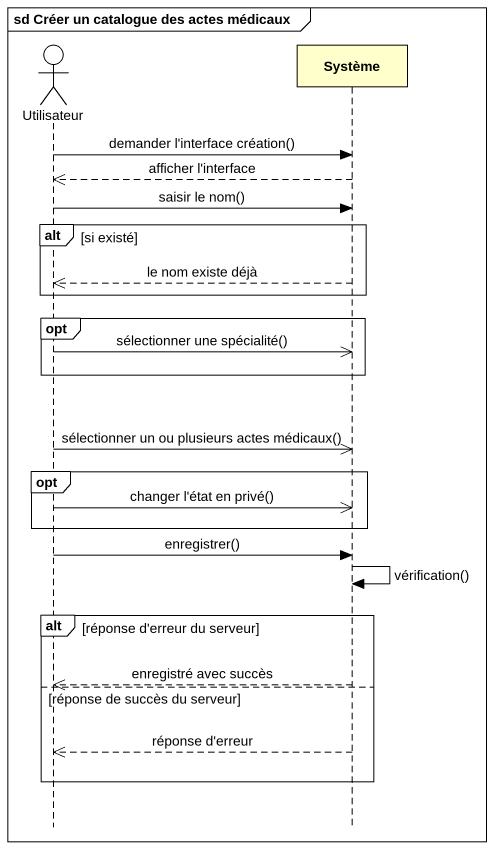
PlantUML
@startuml
mainframe sd Créer un catalogue des actes médicaux
hide footbox
actor Utilisateur
participant Système

Utilisateur -> Système : demander l'interface création()
Système -->> Utilisateur : afficher l'interface
Utilisateur -> Système : saisir le nom()
alt si existé
  Système -->> Utilisateur : le nom existe déjà
end
opt
  Utilisateur ->> Système : sélectionner une spécialité()
end
Utilisateur ->> Système : sélectionner un ou plusieurs actes médicaux()
opt
  Utilisateur ->> Système : changer l'état en privé()
end
Utilisateur -> Système : enregistrer()
Système -> Système : vérification()
alt réponse d'erreur du serveur
  Système -->> Utilisateur : enregistré avec succès
else réponse de succès du serveur
  Système -->> Utilisateur : réponse d'erreur
end
@enduml
